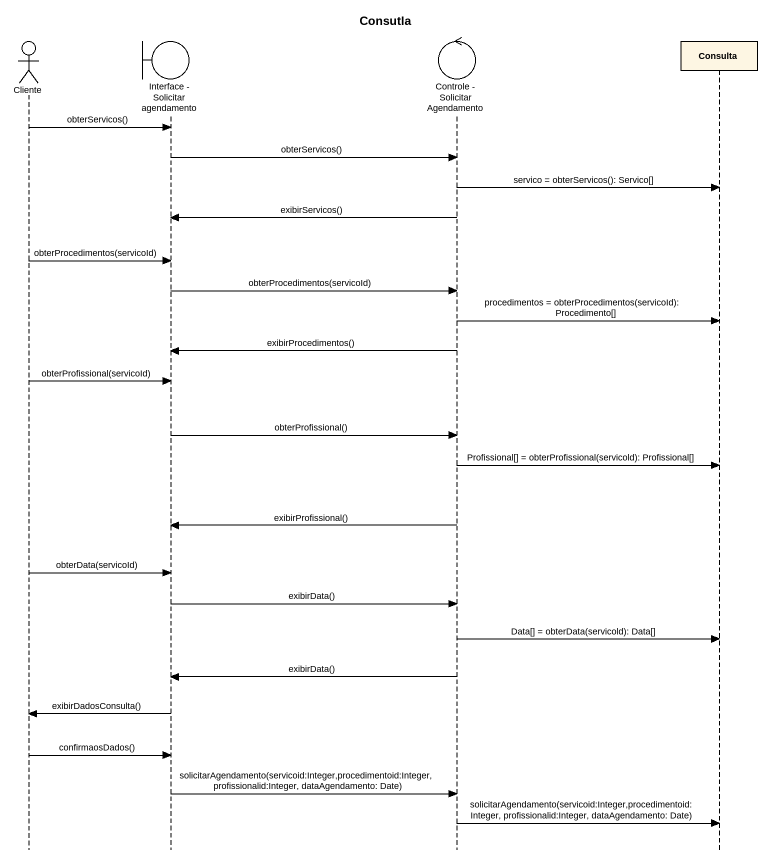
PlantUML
@startuml
title Consutla
hide footbox
actor Cliente
boundary "Interface - Solicitar agendamento" as Interface_Solicitar
control "Controle - Solicitar Agendamento" as Controle_Solicitar
participant Consulta

Cliente -> Interface_Solicitar : obterServicos()
Interface_Solicitar -> Controle_Solicitar : obterServicos()
Controle_Solicitar -> Consulta : servico = obterServicos(): Servico[]
Controle_Solicitar -> Interface_Solicitar : exibirServicos()
Cliente -> Interface_Solicitar : obterProcedimentos(servicoId)
Interface_Solicitar -> Controle_Solicitar : obterProcedimentos(servicoId)
Controle_Solicitar -> Consulta : procedimentos = obterProcedimentos(servicoId): Procedimento[]
Controle_Solicitar -> Interface_Solicitar : exibirProcedimentos()
Cliente -> Interface_Solicitar : obterProfissional(servicoId)
Interface_Solicitar -> Controle_Solicitar : obterProfissional()
Controle_Solicitar -> Consulta : Profissional[] = obterProfissional(servicold): Profissional[]
Controle_Solicitar -> Interface_Solicitar : exibirProfissional()
Cliente -> Interface_Solicitar : obterData(servicoId)
Interface_Solicitar -> Controle_Solicitar : exibirData()
Controle_Solicitar -> Consulta : Data[] = obterData(servicold): Data[]
Controle_Solicitar -> Interface_Solicitar : exibirData()
Interface_Solicitar -> Cliente : exibirDadosConsulta()
Cliente -> Interface_Solicitar : confirmaosDados()
Interface_Solicitar -> Controle_Solicitar : solicitarAgendamento(servicoid:Integer,procedimentoid:Integer, profissionalid:Integer, dataAgendamento: Date)
Controle_Solicitar -> Consulta : solicitarAgendamento(servicoid:Integer,procedimentoid:Integer, profissionalid:Integer, dataAgendamento: Date)
@enduml
